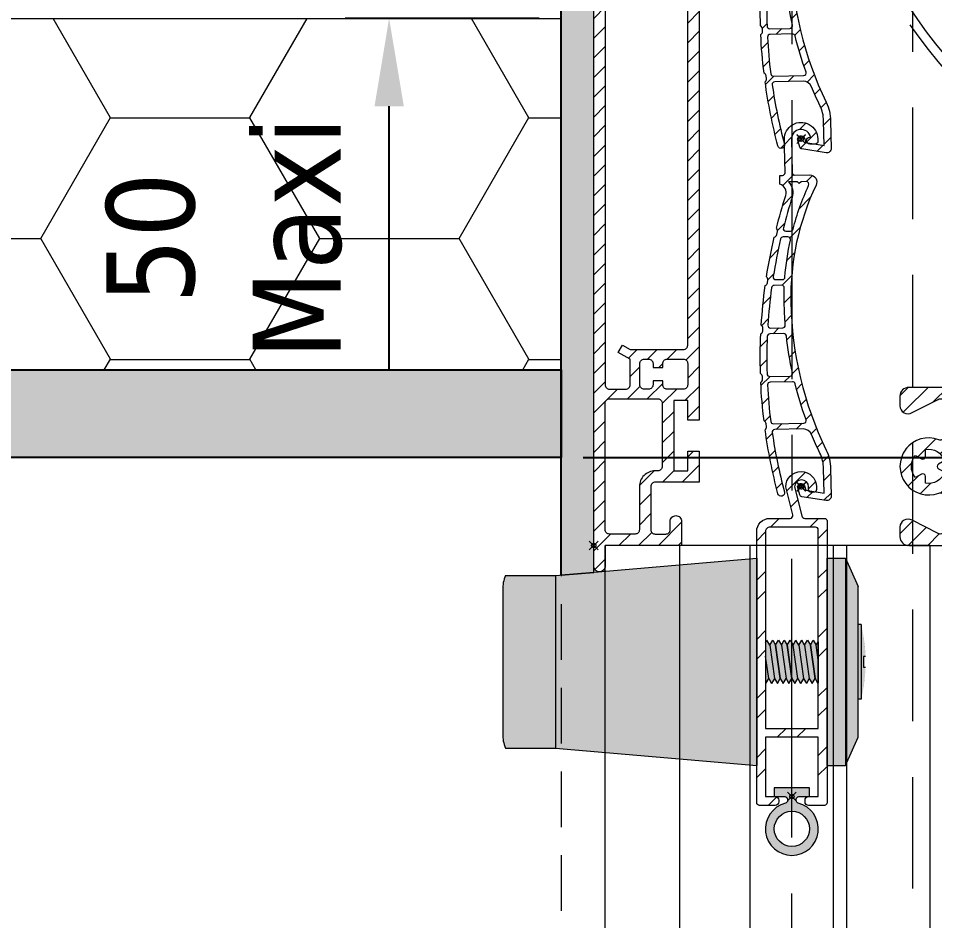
# Model space of a CAD drawing. Header units: millimetres. Extents: x -20000 to 230000, y -17405 to 24510.
# Drawn here: x 61898.2 to 62002.5, y -12918.4 to -12815.7 of the extents above; entities that cross this region are included whole.
import ezdxf

# ---------------------------------------------------------------- set-up
doc = ezdxf.new("R2010")
doc.units = ezdxf.units.MM
doc.header["$PDMODE"] = 35
doc.header["$PDSIZE"] = 0.5
doc.linetypes.add('AXES', pattern=[50.8, 31.75, -6.35, 6.35, -6.35])
doc.linetypes.add('CACHE', pattern=[9.525, 6.35, -3.175])
doc.layers.get('0').update_dxf_attribs({"lineweight": 13})
doc.layers.get('Defpoints').update_dxf_attribs({"true_color": 0xc2a584})
doc.layers.add('0 - Invisible', color=43, linetype='Continuous', lineweight=0, plot=False)
for name, color, linetype, lineweight in [('1 - Acier', 160, 'Continuous', 13), ('1 - Aluminium', 150, 'Continuous', 13), ('1 - Axe', 1, 'AXES', 0), ('1 - BETON', 251, 'Continuous', 25), ('1 - Béton', 251, 'Continuous', 25), ('1 - Cotation', 32, 'Continuous', 13), ('1 - INTERROMPU', 253, 'CACHE', 13), ('1 - Isolant', 132, 'Continuous', 13), ('1 - Joint', 7, 'Continuous', 13), ('1 - PVC', 7, 'Continuous', 13), ('1 - Silicone', 40, 'Continuous', 13)]:
    doc.layers.add(name, color=color, linetype=linetype, lineweight=lineweight)
doc.layers.add('1 - Cache', color=7, linetype='Continuous', lineweight=0, true_color=0xffffff)
doc.styles.add('Texte Poralu', font='tahomabd.ttf')
doc.dimstyles.new('100 - 1000', dxfattribs={"dimtxt": 15, "dimasz": 15, "dimexe": 5, "dimexo": 2.5, "dimgap": 8, "dimtad": 1, "dimdec": 1, "dimtxsty": 'Texte Poralu', "dimcen": 10, "dimazin": 0, "dimtfac": 1, "dimtdec": 1, "dimtmove": 0, "dimatfit": 3, "dimfxl": 1, "dimarcsym": 0})
doc.dimstyles.new('30 - 1000', dxfattribs={"dimtxt": 10, "dimasz": 10, "dimexe": 5, "dimexo": 2.5, "dimgap": 5, "dimtad": 1, "dimdec": 1, "dimtxsty": 'Texte Poralu', "dimcen": 5, "dimazin": 0, "dimtfac": 1, "dimtdec": 1, "dimtmove": 0, "dimatfit": 3, "dimfxl": 1, "dimarcsym": 0})

# ---------------------------------------------------------------- blocks, each defined once
blk = doc.blocks.new('*D363')
at = {"layer": '1 - Cotation', "color": 0, "lineweight": -2, "transparency": 16777216}
for p, q in [((61962.5, -12865.67), (62350, -12865.67)), ((62345, -12880.67), (62345, -13871.27)), ((62397.5, -13886.27), (62340, -13886.27))]:
    blk.add_line(p, q, dxfattribs=at)
at = {"layer": '1 - Cotation', "color": 0, "transparency": 16777216}
for points in [[(62342.5, -12880.67), (62347.5, -12880.67), (62345, -12865.67)], [(62342.5, -13871.27), (62347.5, -13871.27), (62345, -13886.27)]]:
    blk.add_solid(points, dxfattribs=at)
at = {"layer": 'Defpoints', "color": 0, "transparency": 16777216}
for p in [(61960, -12865.67), (62345, -13886.27), (62400, -13886.27)]:
    blk.add_point(p, dxfattribs=at)
at = {"layer": '1 - Cotation', "color": 0, "transparency": 16777216, "insert": (62329.5, -13375.97), "char_height": 15, "attachment_point": 5, "rotation": 90, "style": 'Texte Poralu'}
blk.add_mtext('H', dxfattribs=at)
blk = doc.blocks.new('*D366')
at = {"layer": '1 - Cotation', "color": 0, "lineweight": -2, "transparency": 16777216}
for p, q in [((62397.5, -12605.67), (62340, -12605.67)), ((62345, -12620.67), (62345, -12850.67)), ((61962.5, -12865.67), (62350, -12865.67))]:
    blk.add_line(p, q, dxfattribs=at)
at = {"layer": '1 - Cotation', "color": 0, "transparency": 16777216}
for points in [[(62342.5, -12620.67), (62347.5, -12620.67), (62345, -12605.67)], [(62342.5, -12850.67), (62347.5, -12850.67), (62345, -12865.67)]]:
    blk.add_solid(points, dxfattribs=at)
at = {"layer": 'Defpoints', "color": 0, "transparency": 16777216}
for p in [(62400, -12605.67), (61960, -12865.67), (62345, -12865.67)]:
    blk.add_point(p, dxfattribs=at)
at = {"layer": '1 - Cotation', "color": 0, "transparency": 16777216, "insert": (62329.5, -12735.67), "char_height": 15, "attachment_point": 5, "rotation": 90, "style": 'Texte Poralu'}
blk.add_mtext('RET', dxfattribs=at)
blk = doc.blocks.new('*U340')
at = {"layer": '1 - BETON'}
h = blk.add_hatch(dxfattribs=at)
h.set_pattern_fill('AR-SAND', color=256, scale=0.1)
h.set_pattern_definition([(37.5, (20, 110), (-0.16, 4.89413), [0, -3.8608, 0, -4.318, 0, -4.1275]), (7.5, (20, 110), (4.49523, 7.16825), [0, -2.0828, 0, -3.4798, 0, -1.3335]), (327.5, (16.876, 110), (7.90992, 0.01437), [0, -1.27, 0, -4.572, 0, -5.969]), (317.5, (16.876, 110), (7.63556, 2.2293), [0, -0.635, 0, -2.9972, 0, -3.429])])
h.paths.add_polyline_path([(-110, 310), (-100, 310), (-100, -40), (120, -40), (120, -50), (-110, -50)])
at = {"layer": '1 - Isolant'}
h = blk.add_hatch(dxfattribs=at)
h.set_pattern_fill('HONEY', color=256, scale=5, style=0)
h.set_pattern_definition([(0, (20, 110), (23.8125, 13.74815), [15.875, -31.75]), (120, (20, 110), (-23.8125, 13.74815), [15.875, -31.75]), (60, (20, 110), (5e-08, 27.4963), [-31.75, 15.875])])
h.paths.add_polyline_path([(-100, 310), (0, 310), (0, 0), (120, 0), (120, -40), (-100, -40)])
at = {"layer": '1 - BETON'}
blk.add_lwpolyline([(-100, 310), (-100, -40), (120, -40), (120, -50), (-110, -50), (-110, 310)], dxfattribs=at)
at = {"layer": '1 - Isolant'}
blk.add_lwpolyline([(0, 310), (0, 0), (120, 0), (120, -40), (-100, -40), (-100, 310)], dxfattribs=at)
blk = doc.blocks.new('*U821')
at = {"layer": '1 - Joint', "linetype": 'ByBlock'}
h = blk.add_hatch(color=256, dxfattribs=at)
h.paths.add_polyline_path([(0.8, 0), (2, 0), (2, 1), (-2, 1), (-2, 0), (-0.8, 0, -0.414214), (-0.5, -0.3), (-0.5, -0.46, -0.344183), (-0.73, -0.76, 8.126953), (0.73, -0.76, -0.344183), (0.5, -0.46), (0.5, -0.3, -0.414214)])
h.paths.add_polyline_path([(2, -3.67, -1), (-2, -3.67, -1)], flags=16)
blk.add_lwpolyline([(2, 1), (-2, 1), (-2, 0), (-0.8, 0, -0.414214), (-0.5, -0.3), (-0.5, -0.46, -0.344183), (-0.73, -0.76, 8.126953), (0.73, -0.76, -0.344183), (0.5, -0.46), (0.5, -0.3, -0.414214), (0.8, 0), (2, 0)], format="xyb", close=True, dxfattribs=at)
blk.add_circle((0, -3.67), 2, dxfattribs=at)
blk = doc.blocks.new('Rehau - VR MB 190 - Caisson face dessous')
at = {"layer": '1 - PVC'}
h = blk.add_hatch(dxfattribs=at)
h.set_pattern_fill('ANSI31', color=256, scale=0.5, style=0)
edge = h.paths.add_edge_path()
edge.add_line((136.55, -9), (-2.25, -9))
edge.add_ellipse((-2.25, -8), major_axis=(0.707, 0.707), ratio=1, start_angle=135, end_angle=225, ccw=False)
edge.add_line((-3.25, -8), (-3.25, -6.9))
edge.add_ellipse((-2.35, -6.9), major_axis=(0.636, 0.636), ratio=1, start_angle=13.8213, end_angle=135, ccw=False)
edge.add_line((-1.88, -6.13), (1.09, -7.63))
edge.add_ellipse((1.35, -7.2), major_axis=(-0.354, 0.354), ratio=1, start_angle=103.8213, end_angle=225)
edge.add_line((1.85, -7.2), (1.85, -3.5))
edge.add_ellipse((1.35, -3.5), major_axis=(-0.354, 0.354), ratio=1, start_angle=225, end_angle=336.1002)
edge.add_ellipse((0, 0), major_axis=(2.3, 2.3), ratio=1, start_angle=23.8998, end_angle=246.1002, ccw=False)
edge.add_ellipse((1.35, 3.5), major_axis=(-0.354, 0.354), ratio=1, start_angle=113.8998, end_angle=225)
edge.add_line((1.85, 3.5), (1.85, 7.2))
edge.add_ellipse((1.35, 7.2), major_axis=(-0.354, 0.354), ratio=1, start_angle=225, end_angle=346.1787)
edge.add_line((1.09, 7.63), (-1.88, 6.13))
edge.add_ellipse((-2.35, 6.9), major_axis=(0.636, 0.636), ratio=1, start_angle=135, end_angle=256.1787, ccw=False)
edge.add_line((-3.25, 6.9), (-3.25, 8))
edge.add_ellipse((-2.25, 8), major_axis=(-0.707, 0.707), ratio=1, start_angle=-45, end_angle=45, ccw=False)
edge.add_line((-2.25, 9), (4.65, 9))
edge.add_line((4.65, 9), (4.45, 7.7))
edge.add_line((4.45, 7.7), (3.65, 7.7))
edge.add_ellipse((3.65, 7.2), major_axis=(-0.354, 0.354), ratio=1, start_angle=-45, end_angle=45)
edge.add_line((3.15, 7.2), (3.15, 1))
edge.add_ellipse((3.65, 1), major_axis=(0.354, 0.354), ratio=1, start_angle=135, end_angle=225)
edge.add_line((3.65, 0.5), (64.85, 0.5))
edge.add_line((64.85, 0.5), (64.85, 7.7))
edge.add_line((64.85, 7.7), (64.65, 9))
edge.add_line((64.65, 9), (136.55, 9))
edge.add_ellipse((136.55, 8.5), major_axis=(0.354, 0.354), ratio=1, start_angle=300, end_angle=405, ccw=False)
edge.add_line((137.03, 8.37), (136.44, 6.16))
edge.add_ellipse((136.64, 6.11), major_axis=(-0.141, 0.141), ratio=1, start_angle=30, end_angle=115)
edge.add_line((136.57, 5.93), (148.45, 1.6))
edge.add_line((148.45, 1.6), (148.98, 3.4))
edge.add_ellipse((149.45, 3.25), major_axis=(-0.354, 0.354), ratio=1, start_angle=-45, end_angle=27.4308, ccw=False)
edge.add_line((149.45, 3.75), (151.85, 3.75))
edge.add_ellipse((151.85, 0), major_axis=(2.65, 2.65), ratio=1, start_angle=225, end_angle=405, ccw=False)
edge.add_line((151.85, -3.75), (149.45, -3.75))
edge.add_ellipse((149.45, -3.25), major_axis=(-0.354, 0.354), ratio=1, start_angle=62.5692, end_angle=135, ccw=False)
edge.add_line((148.98, -3.4), (148.45, -1.6))
edge.add_line((148.45, -1.6), (136.57, -5.93))
edge.add_ellipse((136.64, -6.11), major_axis=(0.141, 0.141), ratio=1, start_angle=65, end_angle=150)
edge.add_line((136.44, -6.16), (137.03, -8.37))
edge.add_ellipse((136.55, -8.5), major_axis=(-0.354, 0.354), ratio=1, start_angle=135, end_angle=240, ccw=False)
edge = h.paths.add_edge_path(flags=16)
edge.add_ellipse((86.25, -7.2), major_axis=(-0.354, 0.354), ratio=1, start_angle=135, end_angle=225)
edge.add_line((86.75, -7.2), (86.75, -1.3))
edge.add_ellipse((86.25, -1.3), major_axis=(0.354, 0.354), ratio=1, start_angle=315, end_angle=405)
edge.add_line((86.25, -0.8), (3.65, -0.8))
edge.add_ellipse((3.65, -1.3), major_axis=(-0.354, 0.354), ratio=1, start_angle=-45, end_angle=45)
edge.add_line((3.15, -1.3), (3.15, -7.2))
edge.add_ellipse((3.65, -7.2), major_axis=(0.354, 0.354), ratio=1, start_angle=135, end_angle=225)
edge.add_line((3.65, -7.7), (86.25, -7.7))
edge = h.paths.add_edge_path(flags=16)
edge.add_line((66.65, 0.3), (86.25, 0.3))
edge.add_ellipse((86.25, 0.8), major_axis=(-0.354, 0.354), ratio=1, start_angle=135, end_angle=225)
edge.add_line((86.75, 0.8), (86.75, 7.2))
edge.add_ellipse((86.25, 7.2), major_axis=(0.354, 0.354), ratio=1, start_angle=315, end_angle=405)
edge.add_line((86.25, 7.7), (66.65, 7.7))
edge.add_ellipse((66.65, 7.2), major_axis=(0.354, 0.354), ratio=1, start_angle=45, end_angle=135)
edge.add_line((66.15, 7.2), (66.15, 0.8))
edge.add_ellipse((66.65, 0.8), major_axis=(0.354, 0.354), ratio=1, start_angle=135, end_angle=225)
edge = h.paths.add_edge_path(flags=16)
edge.add_ellipse((88.35, -7.2), major_axis=(0.354, 0.354), ratio=1, start_angle=135, end_angle=225)
edge.add_line((88.35, -7.7), (91.55, -7.7))
edge.add_ellipse((91.55, -7.2), major_axis=(-0.354, 0.354), ratio=1, start_angle=135, end_angle=225)
edge.add_line((92.05, -7.2), (92.05, 7.2))
edge.add_ellipse((91.55, 7.2), major_axis=(0.354, 0.354), ratio=1, start_angle=315, end_angle=405)
edge.add_line((91.55, 7.7), (88.35, 7.7))
edge.add_ellipse((88.35, 7.2), major_axis=(-0.354, 0.354), ratio=1, start_angle=-45, end_angle=45)
edge.add_line((87.85, 7.2), (87.85, -7.2))
edge = h.paths.add_edge_path(flags=16)
edge.add_ellipse((93.65, -7.2), major_axis=(0.354, 0.354), ratio=1, start_angle=135, end_angle=225)
edge.add_line((93.65, -7.7), (96.05, -7.7))
edge.add_ellipse((96.05, -7.2), major_axis=(-0.354, 0.354), ratio=1, start_angle=135, end_angle=225)
edge.add_line((96.55, -7.2), (96.55, -2.35))
edge.add_ellipse((96.05, -2.35), major_axis=(0.354, 0.354), ratio=1, start_angle=315, end_angle=405)
edge.add_line((96.05, -1.85), (95.6, -1.85))
edge.add_line((95.6, -1.85), (95.6, -0.75))
edge.add_line((95.6, -0.75), (96.05, -0.75))
edge.add_ellipse((96.05, -0.25), major_axis=(-0.354, 0.354), ratio=1, start_angle=135, end_angle=225)
edge.add_line((96.55, -0.25), (96.55, 0.25))
edge.add_ellipse((96.05, 0.25), major_axis=(0.354, 0.354), ratio=1, start_angle=315, end_angle=405)
edge.add_line((96.05, 0.75), (95.6, 0.75))
edge.add_line((95.6, 0.75), (95.6, 1.85))
edge.add_line((95.6, 1.85), (96.05, 1.85))
edge.add_ellipse((96.05, 2.35), major_axis=(-0.354, 0.354), ratio=1, start_angle=135, end_angle=225)
edge.add_line((96.55, 2.35), (96.55, 7.2))
edge.add_ellipse((96.05, 7.2), major_axis=(0.354, 0.354), ratio=1, start_angle=315, end_angle=405)
edge.add_line((96.05, 7.7), (93.65, 7.7))
edge.add_ellipse((93.65, 7.2), major_axis=(-0.354, 0.354), ratio=1, start_angle=-45, end_angle=45)
edge.add_line((93.15, 7.2), (93.15, 2.35))
edge.add_ellipse((93.65, 2.35), major_axis=(-0.354, 0.354), ratio=1, start_angle=45, end_angle=135)
edge.add_line((93.65, 1.85), (94.1, 1.85))
edge.add_line((94.1, 1.85), (94.1, 0.75))
edge.add_line((94.1, 0.75), (93.65, 0.75))
edge.add_ellipse((93.65, 0.25), major_axis=(-0.354, 0.354), ratio=1, start_angle=-45, end_angle=45)
edge.add_line((93.15, 0.25), (93.15, -0.25))
edge.add_ellipse((93.65, -0.25), major_axis=(0.354, 0.354), ratio=1, start_angle=135, end_angle=225)
edge.add_line((93.65, -0.75), (94.1, -0.75))
edge.add_line((94.1, -0.75), (94.1, -1.85))
edge.add_line((94.1, -1.85), (93.65, -1.85))
edge.add_ellipse((93.65, -2.35), major_axis=(-0.354, 0.354), ratio=1, start_angle=-45, end_angle=45)
edge.add_line((93.15, -2.35), (93.15, -7.2))
edge = h.paths.add_edge_path(flags=16)
edge.add_ellipse((98.15, -7.2), major_axis=(0.354, 0.354), ratio=1, start_angle=135, end_angle=225)
edge.add_line((98.15, -7.7), (135.51, -7.7))
edge.add_line((135.51, -7.7), (135.17, -6.43))
edge.add_ellipse((136.64, -6.11), major_axis=(1.06, 1.06), ratio=1, start_angle=67.654, end_angle=147.346, ccw=False)
edge.add_line((136.06, -4.73), (148.2, -0.19))
edge.add_ellipse((148.13, 0), major_axis=(-0.141, 0.141), ratio=1, start_angle=155, end_angle=295)
edge.add_line((148.2, 0.19), (136.06, 4.73))
edge.add_ellipse((136.64, 6.11), major_axis=(-1.06, 1.06), ratio=1, start_angle=32.654, end_angle=112.346, ccw=False)
edge.add_line((135.17, 6.43), (135.51, 7.7))
edge.add_line((135.51, 7.7), (98.15, 7.7))
edge.add_ellipse((98.15, 7.2), major_axis=(-0.354, 0.354), ratio=1, start_angle=-45, end_angle=45)
edge.add_line((97.65, 7.2), (97.65, -7.2))
edge = h.paths.add_edge_path(flags=16)
edge.add_line((1.84, -0.66), (1.15, -0.26))
edge.add_ellipse((1.3, 0), major_axis=(0.212, 0.212), ratio=1, start_angle=75, end_angle=195, ccw=False)
edge.add_line((1.15, 0.26), (1.84, 0.66))
edge.add_ellipse((0, 0), major_axis=(1.38, 1.38), ratio=1, start_angle=334.6601, end_angle=415.3399)
edge.add_line((-0.35, 1.92), (-0.35, 1.13))
edge.add_ellipse((-0.65, 1.13), major_axis=(-0.212, 0.212), ratio=1, start_angle=105, end_angle=225, ccw=False)
edge.add_line((-0.8, 0.87), (-1.49, 1.26))
edge.add_ellipse((0, 0), major_axis=(-1.38, 1.38), ratio=1, start_angle=4.6601, end_angle=85.3399)
edge.add_line((-1.49, -1.26), (-0.8, -0.87))
edge.add_ellipse((-0.65, -1.13), major_axis=(-0.212, 0.212), ratio=1, start_angle=225, end_angle=345, ccw=False)
edge.add_line((-0.35, -1.13), (-0.35, -1.92))
edge.add_ellipse((0, 0), major_axis=(-1.38, 1.38), ratio=1, start_angle=124.6601, end_angle=205.3399)
edge = h.paths.add_edge_path(flags=16)
edge.add_line((149.92, -1.52), (151.05, -0.87))
edge.add_ellipse((151.2, -1.13), major_axis=(-0.212, 0.212), ratio=1, start_angle=225, end_angle=345, ccw=False)
edge.add_line((151.5, -1.13), (151.5, -2.43))
edge.add_ellipse((151.85, 0), major_axis=(1.73, 1.73), ratio=1, start_angle=216.7982, end_angle=293.2018)
edge.add_line((154.12, -0.91), (153, -0.26))
edge.add_ellipse((153.15, 0), major_axis=(0.212, 0.212), ratio=1, start_angle=75, end_angle=195, ccw=False)
edge.add_line((153, 0.26), (154.12, 0.91))
edge.add_ellipse((151.85, 0), major_axis=(-1.73, 1.73), ratio=1, start_angle=246.7982, end_angle=323.2018)
edge.add_line((151.5, 2.43), (151.5, 1.13))
edge.add_ellipse((151.2, 1.13), major_axis=(0.212, 0.212), ratio=1, start_angle=195, end_angle=315, ccw=False)
edge.add_line((151.05, 0.87), (149.92, 1.52))
edge.add_ellipse((151.85, 0), major_axis=(-1.73, 1.73), ratio=1, start_angle=6.7982, end_angle=83.2018)
for points in [[(4.65, 9), (-2.25, 9, 0.414214), (-3.25, 8), (-3.25, 6.9, 0.584228), (-1.88, 6.13), (1.09, 7.63, -0.584228), (1.85, 7.2), (1.85, 3.5, -0.526684), (1.17, 3.03, 1.457738), (1.17, -3.03, -0.526684), (1.85, -3.5), (1.85, -7.2, -0.584228), (1.09, -7.63), (-1.88, -6.13, 0.584228), (-3.25, -6.9), (-3.25, -8, 0.414214), (-2.25, -9), (136.55, -9, 0.493145), (137.03, -8.37), (136.44, -6.16, -0.388879), (136.57, -5.93), (148.45, -1.6), (148.97, -3.38, 0.339454), (149.45, -3.75), (151.85, -3.75, 1), (151.85, 3.75), (149.45, 3.75, 0.339454), (148.97, 3.38), (148.45, 1.6), (136.57, 5.93, -0.388879), (136.44, 6.16), (137.03, 8.37, 0.493145), (136.55, 9), (64.65, 9), (64.85, 7.7), (64.85, 0.5), (3.65, 0.5, -0.414214), (3.15, 1), (3.15, 7.2, -0.414214), (3.65, 7.7), (4.45, 7.7)], [(66.65, 7.7, 0.414214), (66.15, 7.2), (66.15, 0.8, 0.414214), (66.65, 0.3), (86.25, 0.3, 0.414214), (86.75, 0.8), (86.75, 7.2, 0.414214), (86.25, 7.7)], [(88.35, 7.7, 0.414214), (87.85, 7.2), (87.85, -7.2, 0.414214), (88.35, -7.7), (91.55, -7.7, 0.414214), (92.05, -7.2), (92.05, 7.2, 0.414214), (91.55, 7.7)], [(96.05, 7.7), (93.65, 7.7, 0.414214), (93.15, 7.2), (93.15, 2.35, 0.414214), (93.65, 1.85), (94.1, 1.85), (94.1, 0.75), (93.65, 0.75, 0.414214), (93.15, 0.25), (93.15, -0.25, 0.414214), (93.65, -0.75), (94.1, -0.75), (94.1, -1.85), (93.65, -1.85, 0.414214), (93.15, -2.35), (93.15, -7.2, 0.414214), (93.65, -7.7), (96.05, -7.7, 0.414214), (96.55, -7.2), (96.55, -2.35, 0.414214), (96.05, -1.85), (95.6, -1.85), (95.6, -0.75), (96.05, -0.75, 0.414214), (96.55, -0.25), (96.55, 0.25, 0.414214), (96.05, 0.75), (95.6, 0.75), (95.6, 1.85), (96.05, 1.85, 0.414214), (96.55, 2.35), (96.55, 7.2, 0.414214)], [(135.51, 7.7), (98.15, 7.7, 0.414214), (97.65, 7.2), (97.65, -7.2, 0.414214), (98.15, -7.7), (135.51, -7.7), (135.17, -6.43, -0.362449), (136.06, -4.73), (148.2, -0.19, 0.700208), (148.2, 0.19), (136.06, 4.73, -0.362449), (135.17, 6.43)], [(151.5, 1.13), (151.5, 2.43, -0.346298), (154.12, 0.91), (153, 0.26, 0.57735), (153, -0.26), (154.12, -0.91, -0.346298), (151.5, -2.43), (151.5, -1.13, 0.57735), (151.05, -0.87), (149.92, -1.52, -0.346298), (149.92, 1.52), (151.05, 0.87, 0.57735)], [(-0.35, 1.13), (-0.35, 1.92, -0.367333), (1.84, 0.66), (1.15, 0.26, 0.57735), (1.15, -0.26), (1.84, -0.66, -0.367333), (-0.35, -1.92), (-0.35, -1.13, 0.57735), (-0.8, -0.87), (-1.49, -1.26, -0.367333), (-1.49, 1.26), (-0.8, 0.87, 0.57735)], [(3.65, -0.8, 0.414214), (3.15, -1.3), (3.15, -7.2, 0.414214), (3.65, -7.7), (86.25, -7.7, 0.414214), (86.75, -7.2), (86.75, -1.3, 0.414214), (86.25, -0.8)]]:
    blk.add_lwpolyline(points, format="xyb", close=True, dxfattribs=at)
blk = doc.blocks.new('Rehau - VR MB 190 - Caisson face extérieure')
at = {"layer": '1 - PVC'}
h = blk.add_hatch(dxfattribs=at)
h.set_pattern_fill('ANSI31', color=256, scale=0.5, style=0)
h.set_pattern_definition([(45, (-94390.9857, -324034.8793), (-1.122532015, 1.122532015), [])])
h.paths.add_polyline_path([(0, -2.35), (0, 172), (3.8, 172), (3.8, 175.3), (2.5, 175.3), (1.8, 176), (1.8, 186.7, -0.414214), (3.3, 188.2), (11.5, 188.2, -0.414214), (12, 187.7), (12, 171), (14, 171), (15.53, 176.7), (14.4, 176.7, -0.414214), (14.2, 176.9, -0.131652), (14.23, 177), (14.66, 177.75, -0.267949), (15.1, 178), (16.57, 178, -0.493145), (17.05, 177.37), (15.1, 170.07, -0.339454), (14.61, 169.7), (12, 169.7), (12, 14.25), (10.7, 14.25), (10.7, 16.5), (9.1, 16.5), (9.1, 8.5), (10.7, 8.5), (10.7, 10.75), (12, 10.75), (12, 7.2), (7, 7.2, 0.414214), (6.5, 6.7), (6.5, 1.8, 0.414214), (7, 1.3), (8.2, 1.3, 0.414214), (8.7, 1.8), (8.7, 2.75, -0.414214), (9.35, 3.4, -0.414214), (10, 2.75), (10, 0), (1.3, 0), (1.3, -2.35, -0.414214), (0.65, -3, -0.414214)])
h.paths.add_polyline_path([(1.3, 113, -0.414214), (1.8, 113.5), (10.2, 113.5, -0.414214), (10.7, 113), (10.7, 70.8, -0.414214), (10.2, 70.3), (1.8, 70.3, -0.414214), (1.3, 70.8)], flags=16)
h.paths.add_polyline_path([(1.8, 69.2), (3.65, 69.2, -0.414214), (4.15, 68.7), (4.15, 65.8), (2.8, 65.02), (3.28, 64.2), (4.15, 64.7), (10.2, 64.7, -0.414214), (10.7, 64.2), (10.7, 22.8, -0.414214), (10.2, 22.3), (4.15, 22.3), (3.28, 22.8), (2.8, 21.98), (4.15, 21.2), (4.15, 18.3, -0.414214), (3.65, 17.8), (1.8, 17.8, -0.414214), (1.3, 18.3), (1.3, 20.7), (1.3, 22.8), (1.3, 64.2), (1.3, 66.3), (1.3, 68.7, -0.414214)], flags=16)
h.paths.add_polyline_path([(1.3, 115.1), (1.3, 157.4), (1.3, 159.5), (1.3, 161.9, -0.414214), (1.8, 162.4), (3.65, 162.4, -0.414214), (4.15, 161.9), (4.15, 159), (2.8, 158.22), (3.28, 157.4), (4.15, 157.9), (10.2, 157.9, -0.414214), (10.7, 157.4), (10.7, 115.1, -0.414214), (10.2, 114.6), (1.8, 114.6, -0.414214)], flags=16)
h.paths.add_polyline_path([(5.75, 69.2), (6.25, 69.2, -0.414214), (6.75, 68.7), (6.75, 68.25), (7.85, 68.25), (7.85, 68.7, -0.414214), (8.35, 69.2), (10.2, 69.2, -0.414214), (10.7, 68.7), (10.7, 66.3, -0.414214), (10.2, 65.8), (8.35, 65.8, -0.414214), (7.85, 66.3), (7.85, 66.75), (6.75, 66.75), (6.75, 66.3, -0.414214), (6.25, 65.8), (5.75, 65.8, -0.414214), (5.25, 66.3), (5.25, 68.25), (5.25, 68.7, -0.414214)], flags=16)
h.paths.add_polyline_path([(5.25, 159.5), (5.25, 161.45), (5.25, 161.9, -0.414214), (5.75, 162.4), (6.25, 162.4, -0.414214), (6.75, 161.9), (6.75, 161.45), (7.85, 161.45), (7.85, 161.9, -0.414214), (8.35, 162.4), (10.2, 162.4, -0.414214), (10.7, 161.9), (10.7, 159.5, -0.414214), (10.2, 159), (8.35, 159, -0.414214), (7.85, 159.5), (7.85, 159.95), (6.75, 159.95), (6.75, 159.5, -0.414214), (6.25, 159), (5.75, 159, -0.414214)], flags=16)
h.paths.add_polyline_path([(5.75, 21.2), (6.25, 21.2, -0.414214), (6.75, 20.7), (6.75, 20.25), (7.85, 20.25), (7.85, 20.7, -0.414214), (8.35, 21.2), (10.2, 21.2, -0.414214), (10.7, 20.7), (10.7, 18.3, -0.414214), (10.2, 17.8), (8.35, 17.8, -0.414214), (7.85, 18.3), (7.85, 18.75), (6.75, 18.75), (6.75, 18.3, -0.414214), (6.25, 17.8), (5.75, 17.8, -0.414214), (5.25, 18.3), (5.25, 20.7, -0.414214)], flags=16)
h.paths.add_polyline_path([(1.8, 163.5, -0.414214), (1.3, 164), (1.3, 170.2, -0.414214), (1.8, 170.7), (3.6, 170.7, 0.414214), (5.1, 172.2), (5.1, 175.1, 0.414214), (3.6, 176.6), (3.1, 176.6), (3.1, 186.9), (10.7, 186.9), (10.7, 164, -0.414214), (10.2, 163.5)], flags=16)
h.paths.add_polyline_path([(1.8, 16.7), (7.3, 16.7, -0.414214), (7.8, 16.2), (7.8, 9, -0.414214), (7.3, 8.5), (7, 8.5, 0.414214), (5.2, 6.7), (5.2, 1.8, -0.414214), (4.7, 1.3), (1.8, 1.3, -0.414214), (1.3, 1.8), (1.3, 16.2, -0.414214)], flags=16)
blk.add_lwpolyline([(12, 169.7), (12, 14.25), (10.7, 14.25), (10.7, 16.5), (9.1, 16.5), (9.1, 8.5), (10.7, 8.5), (10.7, 10.75), (12, 10.75), (12, 7.2), (7, 7.2, 0.414214), (6.5, 6.7), (6.5, 1.8, 0.414214), (7, 1.3), (8.2, 1.3, 0.414214), (8.7, 1.8), (8.7, 2.75, -0.414214), (9.35, 3.4, -0.414214), (10, 2.75), (10, 0), (1.3, 0), (1.3, -2.35, -0.414214), (0.65, -3, -0.414214), (0, -2.35), (0, 172)], format="xyb", dxfattribs=at)
for points in [[(1.3, 18.3, 0.414214), (1.8, 17.8), (3.65, 17.8, 0.414214), (4.15, 18.3), (4.15, 21.2), (2.8, 21.98), (3.28, 22.8), (4.15, 22.3), (10.2, 22.3, 0.414214), (10.7, 22.8), (10.7, 64.2, 0.414214), (10.2, 64.7), (4.15, 64.7), (3.28, 64.2), (2.8, 65.02), (4.15, 65.8), (4.15, 68.7, 0.414214), (3.65, 69.2), (1.8, 69.2, 0.414214), (1.3, 68.7), (1.3, 66.3), (1.3, 64.2), (1.3, 22.8), (1.3, 20.7)], [(6.25, 17.8), (5.75, 17.8, -0.414214), (5.25, 18.3), (5.25, 20.7, -0.414214), (5.75, 21.2), (6.25, 21.2, -0.414214), (6.75, 20.7), (6.75, 20.25), (7.85, 20.25), (7.85, 20.7, -0.414214), (8.35, 21.2), (10.2, 21.2, -0.414214), (10.7, 20.7), (10.7, 18.3, -0.414214), (10.2, 17.8), (8.35, 17.8, -0.414214), (7.85, 18.3), (7.85, 18.75), (6.75, 18.75), (6.75, 18.3, -0.414214)], [(7, 8.5, 0.414214), (5.2, 6.7), (5.2, 1.8, -0.414214), (4.7, 1.3), (1.8, 1.3, -0.414214), (1.3, 1.8), (1.3, 16.2, -0.414214), (1.8, 16.7), (7.3, 16.7, -0.414214), (7.8, 16.2), (7.8, 9, -0.414214), (7.3, 8.5)]]:
    blk.add_lwpolyline(points, format="xyb", close=True, dxfattribs=at)
blk = doc.blocks.new('Rehau - Lame finale Aluminium')
at = {"layer": '1 - Aluminium', "linetype": 'ByBlock'}
h = blk.add_hatch(dxfattribs=at)
h.set_pattern_fill('ANSI32', color=256, scale=0.5, style=0)
h.set_pattern_definition([(45, (-94148.554, -324121.8983), (-3.367596045, 3.367596045), []), (45, (-94146.309, -324121.8983), (-3.367596045, 3.367596045), [])])
h.paths.add_polyline_path([(2.9, -3.88, 0.414214), (2.6, -3.58), (0.37, -3.58, -0.365338), (0.04, -3.3), (-0.8, 0, -1), (0.8, 0), (0.8, -0.31, 0.414214), (1.1, -0.61), (1.4, -0.61, 0.414214), (1.7, -0.31), (1.7, 0, 1), (-1.8, 0), (-0.98, -3.19, -0.464839), (-1.3, -3.58), (-3.6, -3.58, 0.414214), (-5.1, -5.08), (-5.1, -35.95, 0.414214), (-4.8, -36.25), (-3, -36.25, 0.414214), (-2.6, -35.85), (-2.6, -35.65, 0.414214), (-3, -35.25), (-4.1, -35.25), (-4.1, -28.49), (1.9, -28.49), (1.9, -35.25), (0.8, -35.25, 0.414214), (0.4, -35.65), (0.4, -35.85, 0.414214), (0.8, -36.25), (2.6, -36.25, 0.414214), (2.9, -35.95)])
h.paths.add_polyline_path([(-4.1, -5.08, -0.414214), (-3.6, -4.58), (1.57, -4.58, -0.414214), (1.9, -4.91), (1.9, -27.49), (-4.1, -27.49)], flags=16)
at = {"layer": '0 - Invisible'}
for p in [(0, 0), (-1.1, -35.25)]:
    blk.add_point(p, dxfattribs=at)
at = {"layer": '1 - Aluminium', "linetype": 'ByBlock'}
for points in [[(-3.6, -3.58), (-1.3, -3.58, 0.464839), (-0.98, -3.19), (-1.8, 0, -1), (1.7, 0), (1.7, -0.31, -0.414214), (1.4, -0.61), (1.1, -0.61, -0.414214), (0.8, -0.31), (0.8, 0, 1), (-0.8, 0), (0.04, -3.3, 0.365338), (0.37, -3.58), (2.6, -3.58, -0.414214), (2.9, -3.88), (2.9, -35.95, -0.414214), (2.6, -36.25), (0.8, -36.25, -0.414214), (0.4, -35.85), (0.4, -35.65, -0.414214), (0.8, -35.25), (1.9, -35.25), (1.9, -28.49), (-4.1, -28.49), (-4.1, -35.25), (-3, -35.25, -0.414214), (-2.6, -35.65), (-2.6, -35.85, -0.414214), (-3, -36.25), (-4.8, -36.25, -0.414214), (-5.1, -35.95), (-5.1, -5.08, -0.414214)], [(-4.1, -27.49), (1.9, -27.49), (1.9, -4.91, 0.414214), (1.57, -4.58), (-3.6, -4.58, 0.414214), (-4.1, -5.08)]]:
    blk.add_lwpolyline(points, format="xyb", close=True, dxfattribs=at)
blk = doc.blocks.new('Rehau - Butée conique de tablier')
at = {"layer": '1 - Cache'}
h = blk.add_hatch(color=256, dxfattribs=at)
h.paths.add_polyline_path([(-30.89, 9.81), (-36.58, 9.81, 0.121436), (-36.89, 8.21), (-36.89, -8.55, 0.096027), (-36.58, -9.81), (-30.89, -9.81)])
h.paths.add_polyline_path([(-8, -11.8), (-8, 11.8), (-30.89, 9.81), (-30.89, -9.81)])
h = blk.add_hatch(color=256, dxfattribs=at)
h.paths.add_polyline_path([(2.11, 11.8), (0, 11.8), (0, -11.8), (2.11, -11.8)])
h.paths.add_polyline_path([(2.11, -11.8), (3.54, -8.58), (3.54, 8.58), (2.11, 11.8)])
h = blk.add_hatch(color=256, dxfattribs=at)
h.paths.add_polyline_path([(3.89, 4.26), (3.54, 4.26), (3.54, -4.26), (3.89, -4.26)])
h.paths.add_polyline_path([(3.89, -4.26, 0.050155), (4.38, -0.61), (4.16, -0.61), (4.16, 0.61), (4.38, 0.61, 0.050155), (3.89, 4.26)])
h = blk.add_hatch(color=256, dxfattribs=at)
h.paths.add_polyline_path([(-7, 0.66), (-7, -2.4), (-6.97, -2.45), (-6.64, -1.88)])
h.paths.add_polyline_path([(-6.51, 1.88), (-6.84, 2.45), (-7, 2.17), (-7, 0.66), (-6.64, -1.88), (-6.31, -2.45), (-5.98, -1.88)])
h.paths.add_polyline_path([(-5.85, 1.88), (-6.18, 2.45), (-6.51, 1.88), (-5.98, -1.88), (-5.65, -2.45), (-5.32, -1.88)])
h.paths.add_polyline_path([(-5.19, 1.88), (-5.52, 2.45), (-5.85, 1.88), (-5.32, -1.88), (-4.99, -2.45), (-4.66, -1.88)])
h.paths.add_polyline_path([(-4.53, 1.88), (-4.86, 2.45), (-5.19, 1.88), (-4.66, -1.88), (-4.33, -2.45), (-4, -1.88)])
h.paths.add_polyline_path([(-3.87, 1.88), (-4.2, 2.45), (-4.53, 1.88), (-4, -1.88), (-3.67, -2.45), (-3.34, -1.88)])
h.paths.add_polyline_path([(-3.21, 1.88), (-3.54, 2.45), (-3.87, 1.88), (-3.34, -1.88), (-3.01, -2.45), (-2.68, -1.88)])
h.paths.add_polyline_path([(-2.55, 1.88), (-2.88, 2.45), (-3.21, 1.88), (-2.68, -1.88), (-2.35, -2.45), (-2.02, -1.88)])
h.paths.add_polyline_path([(-1.89, 1.88), (-2.22, 2.45), (-2.55, 1.88), (-2.02, -1.88), (-1.69, -2.45), (-1.36, -1.88)])
h.paths.add_polyline_path([(-1, 0.23), (-1.23, 1.88), (-1.56, 2.45), (-1.89, 1.88), (-1.36, -1.88), (-1.03, -2.45), (-1, -2.39)])
h.paths.add_polyline_path([(-1, 2.28), (-1.23, 1.88), (-1, 0.23)], flags=17)
at = {"layer": '0 - Invisible'}
for p, q in [((-7, 2.17), (-7, -2.4)), ((-1, 2.28), (-1, -2.39))]:
    blk.add_line(p, q, dxfattribs=at)
at = {"layer": '1 - Acier', "linetype": 'ByBlock', "const_width": 0.00122}
for points in [[(4.38, 0.61, 0.050155), (3.89, 4.26)], [(3.89, -4.26, 0.050155), (4.38, -0.61)]]:
    blk.add_lwpolyline(points, format="xyb", dxfattribs=at)
at = {"layer": '1 - Acier', "linetype": 'ByBlock'}
for points in [[(3.89, 4.26, 0), (3.54, 4.26, 0)], [(3.89, 4.26, 0), (3.89, -4.26, 0)], [(-7, 2.17, 0), (-6.84, 2.45, 0)], [(-6.51, 1.88, 0), (-6.84, 2.45, 0)], [(-6.51, 1.88, 0), (-6.18, 2.45, 0)], [(-6.18, 2.45, 0), (-5.85, 1.88, 0)], [(-5.85, 1.88, 0), (-5.52, 2.45, 0)], [(-5.85, 1.88, 0), (-5.52, 2.45, 0)], [(-5.52, 2.45, 0), (-5.19, 1.88, 0)], [(-5.19, 1.88, 0), (-4.86, 2.45, 0)], [(-4.86, 2.45, 0), (-4.53, 1.88, 0)], [(-4.53, 1.88, 0), (-4.2, 2.45, 0)], [(-4.53, 1.88, 0), (-4.2, 2.45, 0)], [(-4.2, 2.45, 0), (-3.87, 1.88, 0)], [(-3.87, 1.88, 0), (-3.54, 2.45, 0)], [(-3.21, 1.88, 0), (-3.54, 2.45, 0)], [(-3.21, 1.88, 0), (-2.88, 2.45, 0)], [(-2.55, 1.88, 0), (-2.88, 2.45, 0)], [(-2.55, 1.88, 0), (-2.22, 2.45, 0)], [(-2.22, 2.45, 0), (-1.89, 1.88, 0)], [(-1.89, 1.88, 0), (-1.56, 2.45, 0)], [(-1.89, 1.88, 0), (-1.56, 2.45, 0)], [(-1.56, 2.45, 0), (-1.23, 1.88, 0)], [(-1.23, 1.88, 0), (-1, 2.28, 0)], [(-6.51, 1.88, 0), (-5.98, -1.88, 0)], [(-5.32, -1.88, 0), (-5.85, 1.88, 0)], [(-5.32, -1.88, 0), (-5.85, 1.88, 0)], [(-5.85, 1.88, 0), (-5.32, -1.88, 0)], [(-5.85, 1.88, 0), (-5.32, -1.88, 0)], [(-5.32, -1.88, 0), (-5.85, 1.88, 0)], [(-5.32, -1.88, 0), (-5.85, 1.88, 0)], [(-5.32, -1.88, 0), (-5.85, 1.88, 0)], [(-5.19, 1.88, 0), (-4.66, -1.88, 0)], [(-4, -1.88, 0), (-4.53, 1.88, 0)], [(-4, -1.88, 0), (-4.53, 1.88, 0)], [(-4, -1.88, 0), (-4.53, 1.88, 0)], [(-4, -1.88, 0), (-4.53, 1.88, 0)], [(-4, -1.88, 0), (-4.53, 1.88, 0)], [(-4.53, 1.88, 0), (-4, -1.88, 0)], [(-4.53, 1.88, 0), (-4, -1.88, 0)], [(-3.34, -1.88, 0), (-3.87, 1.88, 0)], [(-3.21, 1.88, 0), (-2.68, -1.88, 0)], [(-2.55, 1.88, 0), (-2.02, -1.88, 0)], [(-1.36, -1.88, 0), (-1.89, 1.88, 0)], [(-1.36, -1.88, 0), (-1.89, 1.88, 0)], [(-1.36, -1.88, 0), (-1.89, 1.88, 0)], [(-1.89, 1.88, 0), (-1.36, -1.88, 0)], [(-1.36, -1.88, 0), (-1.89, 1.88, 0)], [(-1.36, -1.88, 0), (-1.89, 1.88, 0)], [(-1.89, 1.88, 0), (-1.36, -1.88, 0)], [(-1, 0.23, 0), (-1.23, 1.88, 0)], [(-6.64, -1.88, 0), (-7, 0.66, 0)], [(4.16, 0.61, 0), (4.16, -0.61, 0)], [(4.38, 0.61, 0), (4.16, 0.61, 0)], [(4.16, -0.61, 0), (4.38, -0.61, 0)], [(-6.97, -2.45, 0), (-6.64, -1.88, 0)], [(-6.64, -1.88, 0), (-6.31, -2.45, 0)], [(-5.98, -1.88, 0), (-6.31, -2.45, 0)], [(-5.98, -1.88, 0), (-5.65, -2.45, 0)], [(-5.65, -2.45, 0), (-5.32, -1.88, 0)], [(-5.32, -1.88, 0), (-4.99, -2.45, 0)], [(-4.99, -2.45, 0), (-4.66, -1.88, 0)], [(-4.66, -1.88, 0), (-4.33, -2.45, 0)], [(-4.33, -2.45, 0), (-4, -1.88, 0)], [(-4, -1.88, 0), (-3.67, -2.45, 0)], [(-3.67, -2.45, 0), (-3.34, -1.88, 0)], [(-3.34, -1.88, 0), (-3.01, -2.45, 0)], [(-2.68, -1.88, 0), (-3.01, -2.45, 0)], [(-2.68, -1.88, 0), (-2.35, -2.45, 0)], [(-2.02, -1.88, 0), (-2.35, -2.45, 0)], [(-2.02, -1.88, 0), (-1.69, -2.45, 0)], [(-1.69, -2.45, 0), (-1.36, -1.88, 0)], [(-1.36, -1.88, 0), (-1.03, -2.45, 0)], [(-7, -2.4, 0), (-6.97, -2.45, 0)], [(-1.03, -2.45, 0), (-1, -2.39, 0)], [(3.89, -4.26, 0), (3.54, -4.26, 0)]]:
    blk.add_polyline3d(points, dxfattribs=at)
at = {"layer": '1 - PVC', "linetype": 'ByBlock'}
for p, q in [((-30.89, 9.81), (-8, 11.8)), ((-8, 11.8), (-8, -11.8)), ((0, -11.8), (0, 11.8)), ((0, 11.8), (2.11, 11.8)), ((2.11, 11.8), (3.54, 8.58)), ((2.11, 11.8), (2.11, -11.8)), ((-36.58, 9.81), (-30.89, 9.81)), ((-30.89, 9.81), (-30.89, -9.81)), ((3.54, -8.58), (3.54, 8.58)), ((-36.89, 8.21), (-36.89, -8.55)), ((2.11, -11.8), (3.54, -8.58)), ((-36.58, -9.81), (-30.89, -9.81)), ((-30.89, -9.81), (-8, -11.8)), ((0, -11.8), (2.11, -11.8))]:
    blk.add_line(p, q, dxfattribs=at)
for centre, start, end in [((-33.49, 8.38), 155.182, 182.8775), ((-33.49, -8.38), 177.1225, 204.818)]:
    blk.add_arc(centre, 3.41, start, end, dxfattribs=at)
blk = doc.blocks.new('Rehau - Lame PVC 37mm')
at = {"layer": '1 - PVC', "linetype": 'ByBlock'}
h = blk.add_hatch(dxfattribs=at)
h.set_pattern_fill('ANSI31', color=256, scale=0.5, angle=0.1266, style=0)
h.set_pattern_definition([(45.12660643, (-93264.7601, -324254.6907), (-1.1250097306, 1.120048819), [])])
h.paths.add_polyline_path([(1.71, -5.21, 0.551198), (0.97, -4.08), (-0.73, -4.11, -0.414214), (-1.03, -3.82), (-1.1, -0.02, -0.91252), (1.08, 0.22), (1, 0.22, 1), (1.01, -0.58), (1.61, -0.57, 0.414214), (1.91, -0.27), (1.9, 0.03, 1), (-1.9, -0.03), (-1.88, -0.88), (-1.83, -3.83, -0.414214), (-2.13, -4.14), (-2.43, -4.14), (-2.41, -5.14, -0.425767), (-1.73, -6.41, 0.01621), (-2.81, -10.15, -0.267178), (-2.7, -10.53), (-2.78, -10.87, -0.267178), (-3.05, -11.16, 0.019181), (-3.94, -15.67, -0.267178), (-3.79, -16.04), (-3.84, -16.36, -0.267178), (-4.08, -16.67, 0.018887), (-4.53, -21.18, -0.267178), (-4.36, -21.54), (-4.37, -21.85, -0.267178), (-4.59, -22.18, 0.018763), (-4.62, -26.69, -0.267178), (-4.41, -27.02), (-4.4, -27.33, -0.267178), (-4.59, -27.69, 0.018379), (-4.22, -32.08, -0.267178), (-3.98, -32.4), (-3.94, -32.71, -0.267178), (-4.09, -33.08, 0.031015), (-2.63, -40.37, 1), (-1.9, -40.17, -0.0292), (-3.29, -33.4, -0.451652), (-3, -33.06), (0.24, -33, -0.307343), (1.18, -33.62, 0.014352), (2.14, -35.75, -0.109303), (2.56, -37.51), (2.61, -40.3), (0.53, -39.97), (0.38, -39.48, 1), (-0.38, -39.7), (-0.15, -40.5, 0.291473), (0.09, -40.71), (2.84, -41.15, 0.466308), (3.42, -40.65), (3.36, -37.5, 0.109303), (2.86, -35.4, -0.109303), (-1.17, -18.59, -0.115584)])
h.paths.add_polyline_path([(-0.92, -10.25, -0.335884), (-1.2, -10.47), (-1.73, -10.48, -0.49576), (-2.02, -10.11, -0.015215), (-1.02, -6.65, 0.280188), (-1.44, -4.88), (-0.41, -4.86), (-0.21, -5.05), (-0.01, -4.85), (0.59, -4.84, -0.552075), (0.86, -5.27, 0.043108)], flags=16)
h.paths.add_polyline_path([(-1.22, -11.49, 0.034724), (-1.84, -15.71, -0.386888), (-2.13, -15.99), (-2.87, -16, -0.466301), (-3.17, -15.66, -0.01844), (-2.33, -11.37, -0.343232), (-2.05, -11.14), (-1.51, -11.13, -0.484234)], flags=16)
h.paths.add_polyline_path([(-1.91, -16.95, 0.013455), (-1.92, -18.61, 0.015723), (-1.8, -21.17, -0.432755), (-2.09, -21.49), (-3.48, -21.51, -0.437968), (-3.78, -21.2, -0.018153), (-3.36, -16.92, -0.370073), (-3.07, -16.66), (-2.21, -16.64, -0.430065)], flags=16)
h.paths.add_polyline_path([(-1.98, -22.14, -0.387105), (-1.68, -22.41, 0.026178), (-0.98, -26.61, -0.473507), (-1.27, -26.98), (-3.57, -27.02, -0.410419), (-3.87, -26.73, -0.018034), (-3.85, -22.45, -0.396991), (-3.56, -22.17)], flags=16)
h.paths.add_polyline_path([(-0.99, -27.62, -0.348545), (-0.69, -27.85, 0.026331), (0.57, -31.95, -0.515974), (0.3, -32.35), (-3.15, -32.41, -0.383851), (-3.46, -32.15, -0.017648), (-3.82, -27.98, -0.424261), (-3.53, -27.67)], flags=16)
at = {"layer": '0 - Invisible'}
for p in [(0, 0), (0, -39.59)]:
    blk.add_point(p, dxfattribs=at)
at = {"layer": '1 - PVC', "linetype": 'ByBlock'}
for points in [[(-3.29, -33.4, 0.0292), (-1.9, -40.17, -1), (-2.63, -40.37, -0.031015), (-4.09, -33.08, 0.267178), (-3.94, -32.71), (-3.98, -32.4, 0.267178), (-4.22, -32.08, -0.018379), (-4.59, -27.69, 0.267178), (-4.4, -27.33), (-4.41, -27.02, 0.267178), (-4.62, -26.69, -0.018763), (-4.59, -22.18, 0.267178), (-4.37, -21.85), (-4.36, -21.54, 0.267178), (-4.53, -21.18, -0.018887), (-4.08, -16.67, 0.267178), (-3.84, -16.36), (-3.79, -16.04, 0.267178), (-3.94, -15.67, -0.019181), (-3.05, -11.16, 0.267178), (-2.78, -10.87), (-2.7, -10.53, 0.267178), (-2.81, -10.15, -0.01621), (-1.73, -6.41, 0.425767), (-2.41, -5.14), (-2.43, -4.14), (-2.13, -4.14, 0.414214), (-1.83, -3.83), (-1.88, -0.88), (-1.9, -0.03, -1), (1.9, 0.03), (1.91, -0.27, -0.414214), (1.61, -0.57), (1.01, -0.58, -1), (1, 0.22), (1.08, 0.22, 0.91252), (-1.1, -0.02), (-1.03, -3.82, 0.414214), (-0.73, -4.11), (0.97, -4.08, -0.561428), (1.7, -5.24, 0.115373), (-1.17, -18.59, 0.109303), (2.86, -35.4, -0.109303), (3.36, -37.5), (3.42, -40.65, -0.466308), (2.84, -41.15), (0.09, -40.71, -0.291473), (-0.15, -40.5), (-0.38, -39.7, -1), (0.38, -39.48), (0.53, -39.97), (2.61, -40.3), (2.56, -37.51, 0.109303), (2.14, -35.75, -0.014352), (1.18, -33.62, 0.307343), (0.24, -33), (-3, -33.06, 0.451652), (-3.29, -33.4)], [(-2.02, -10.11, 0.49576), (-1.73, -10.48), (-1.2, -10.47, 0.335884), (-0.92, -10.25, -0.043108), (0.86, -5.27, 0.552075), (0.59, -4.84), (-0.01, -4.85), (-0.21, -5.05), (-0.41, -4.86), (-1.44, -4.88, -0.280188), (-1.02, -6.65, 0.015215), (-2.02, -10.11)], [(-3.17, -15.66, 0.466301), (-2.87, -16), (-2.13, -15.99, 0.386888), (-1.84, -15.71, -0.034724), (-1.22, -11.49, 0.484234), (-1.51, -11.13), (-2.05, -11.14, 0.343232), (-2.33, -11.37, 0.01844), (-3.17, -15.66)], [(-3.36, -16.92, 0.018153), (-3.78, -21.2, 0.437968), (-3.48, -21.51), (-2.09, -21.49, 0.432755), (-1.8, -21.17, -0.015723), (-1.92, -18.61, -0.013455), (-1.91, -16.95, 0.430065), (-2.21, -16.64), (-3.07, -16.66, 0.370073), (-3.36, -16.92)], [(-3.85, -22.45, 0.018034), (-3.87, -26.73, 0.410419), (-3.57, -27.02), (-1.27, -26.98, 0.473507), (-0.98, -26.61, -0.026178), (-1.68, -22.41, 0.387105), (-1.98, -22.14), (-3.56, -22.17, 0.396991), (-3.85, -22.45)], [(-3.46, -32.15, 0.383851), (-3.15, -32.41), (0.3, -32.35, 0.515974), (0.57, -31.95, -0.026331), (-0.69, -27.85, 0.348545), (-0.99, -27.62), (-3.53, -27.67, 0.424261), (-3.82, -27.98, 0.017648), (-3.46, -32.15)]]:
    blk.add_lwpolyline(points, format="xyb", dxfattribs=at)
blk = doc.blocks.new('*U403')
at = {"layer": '0 - Invisible'}
blk.add_circle((94.2, 101.5), 71.9, dxfattribs=at)
blk.add_point((-1.3, 0), dxfattribs=at)
at = {"layer": '1 - Axe'}
blk.add_line((21.25, 101.5), (21.25, 0), dxfattribs=at)
blk.add_circle((94.2, 101.5), 72.95, dxfattribs=at)
for name, p in [('Rehau - VR MB 190 - Caisson face extérieure', (-1.3, 0)), ('Rehau - Lame PVC 37mm', (22.3, 85.84)), ('Rehau - Lame PVC 37mm', (22.3, 46.26)), ('Rehau - VR MB 190 - Caisson face dessous', (36.8, 9)), ('Rehau - Lame finale Aluminium', (22.35, 6.67)), ('Rehau - Butée conique de tablier', (25.25, -13.24)), ('*U821', (21.25, -28.58))]:
    blk.add_blockref(name, p)
blk = doc.blocks.new('*U444')
at = {"layer": '1 - Silicone'}
blk.add_hatch(color=256, dxfattribs=at).paths.add_polyline_path([(0, -63.38), (3.7, -63.06), (3.7, 10), (0, 10)])
at = {"layer": '0 - Invisible'}
blk.add_line((3.7, -63.06), (0, -63.38), dxfattribs=at)
blk.add_lwpolyline([(0, -63.38), (3.7, -63.06), (3.7, 10), (0, 10)], close=True, dxfattribs=at)
at = {"layer": '1 - Axe'}
blk.add_line((26.25, -398.05), (26.25, -60), dxfattribs=at)
at = {"layer": '1 - Béton'}
blk.add_line((0, -63.38), (0, 10), dxfattribs=at)
at = {"layer": '1 - Joint'}
for p, q in [((21.5, -398.05), (21.5, -60)), ((31, -398.05), (31, -60))]:
    blk.add_line(p, q, dxfattribs=at)
at = {"layer": '1 - PVC'}
for p, q in [((5, -398.05), (5, -60)), ((42, -60), (5, -60)), ((13.5, -398.05), (13.5, -60)), ((32.5, -398.05), (32.5, -60)), ((42, -398.05), (42, -60))]:
    blk.add_line(p, q, dxfattribs=at)
blk.add_blockref('*U403', (5, -60))
blk = doc.blocks.new('*D368')
at = {"layer": '1 - Cotation', "color": 0, "lineweight": -2, "transparency": 16777216}
for p, q in [((61957.5, -12815.67), (61935.42, -12815.67)), ((61940.42, -12855.67), (61940.42, -12825.67)), ((61957.5, -12865.67), (61935.42, -12865.67))]:
    blk.add_line(p, q, dxfattribs=at)
at = {"layer": '1 - Cotation', "color": 0, "transparency": 16777216}
for points in [[(61938.76, -12825.67), (61942.09, -12825.67), (61940.42, -12815.67)], [(61938.76, -12855.67), (61942.09, -12855.67), (61940.42, -12865.67)]]:
    blk.add_solid(points, dxfattribs=at)
at = {"layer": 'Defpoints', "color": 0, "transparency": 16777216}
for p in [(61940.42, -12815.67), (61960, -12815.67), (61960, -12865.67)]:
    blk.add_point(p, dxfattribs=at)
at = {"layer": '1 - Cotation', "color": 0, "transparency": 16777216, "insert": (61921.66, -12840.67), "char_height": 10, "attachment_point": 5, "rotation": 90, "style": 'Texte Poralu'}
blk.add_mtext('50\\PMaxi', dxfattribs=at)

msp = doc.modelspace()

# ---------------------------------------------------------------- linework, layer by layer
at = {"layer": '1 - INTERROMPU', "ltscale": 2}
msp.add_line((62000, -13886.27), (62000, -12675.67), dxfattribs=at)
at = {"layer": '1 - INTERROMPU'}
msp.add_lwpolyline([(61960, -12815.67), (61960, -13886.27), (62000, -13886.27)], dxfattribs=at)

# ---------------------------------------------------------------- block references
for name, p in [('*U340', (61840, -12815.67)), ('*U444', (61960, -12815.67))]:
    msp.add_blockref(name, p)

# ---------------------------------------------------------------- dimensions: what is measured, and where the dimension line sits
at = {"layer": '1 - Cotation'}
for base, p1, p2, angle, text, dimstyle, picture, middle in [((62345, -12865.67), (62400, -12605.67), (61960, -12865.67), 270, 'RET', '100 - 1000', '*D366', (62329.5, -12735.67)), ((61940.42, -12815.67), (61960, -12865.67), (61960, -12815.67), 90, '<>\\PMaxi', '30 - 1000', '*D368', (61921.66, -12840.67)), ((62345, -13886.27), (61960, -12865.67), (62400, -13886.27), 90, 'H', '100 - 1000', '*D363', (62329.5, -13375.97))]:
    dim = msp.add_linear_dim(base=base, p1=p1, p2=p2, angle=angle, text=text, dimstyle=dimstyle, dxfattribs=at)
    dim.commit()
    dim.dimension.update_dxf_attribs({"geometry": picture, "text_midpoint": middle})

doc.saveas('drawing.dxf')
